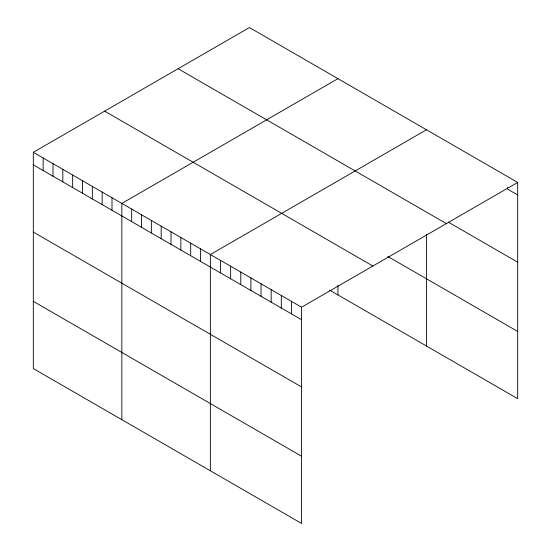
<?xml version="1.0" encoding="UTF-8"?>
<svg xmlns="http://www.w3.org/2000/svg" width="551" height="551" viewBox="0 0 551 551"><rect width="100%" height="100%" fill="white"/><g stroke="black" fill="none" stroke-linecap="round" stroke-linejoin="round"><path stroke-width="0.83" d="M33.315 152.317L301.576 307.196L301.576 523.45L33.315 368.571L33.315 152.317L249.424 27.55L517.685 182.429L517.685 398.683L329.519 290.046M337.949 78.662L121.84 203.429L121.84 419.683M426.474 129.767L210.365 254.541L210.365 470.788M301.576 307.196L517.685 182.429M517.685 194.951L507.547 189.103L507.547 187.43M448.19 222.06L517.685 262.186M178.111 68.723L446.365 223.603M387.835 256.484L517.685 331.454M104.635 111.144L372.889 266.023M33.315 164.845L301.576 319.725M33.315 232.074L301.576 386.954M33.315 301.342L301.576 456.221M426.474 234.265L426.474 346.021M337.949 285.308L337.949 294.916M291.438 301.349L291.438 313.87M281.306 295.494L281.306 308.023M271.175 289.647L271.175 302.168M261.036 283.793L261.036 296.321M250.905 277.945L250.905 290.467M240.773 272.091L240.773 284.619M230.635 266.243L230.635 278.765M220.503 260.389L220.503 272.917M200.53 248.859L200.53 261.388M190.694 243.184L190.694 255.705M180.859 237.502L180.859 250.03M171.024 231.826L171.024 244.348M161.188 226.144L161.188 238.673M151.353 220.462L151.353 232.99M141.517 214.787L141.517 227.315M131.675 209.105L131.675 221.633M112.005 197.747L112.005 210.275M102.169 192.072L102.169 204.593M92.334 186.39L92.334 198.918M82.498 180.714L82.498 193.236M72.663 175.032L72.663 187.56M62.828 169.357L62.828 181.878M52.986 163.675L52.986 176.203M43.15 157.999L43.15 170.521"/></g></svg>
